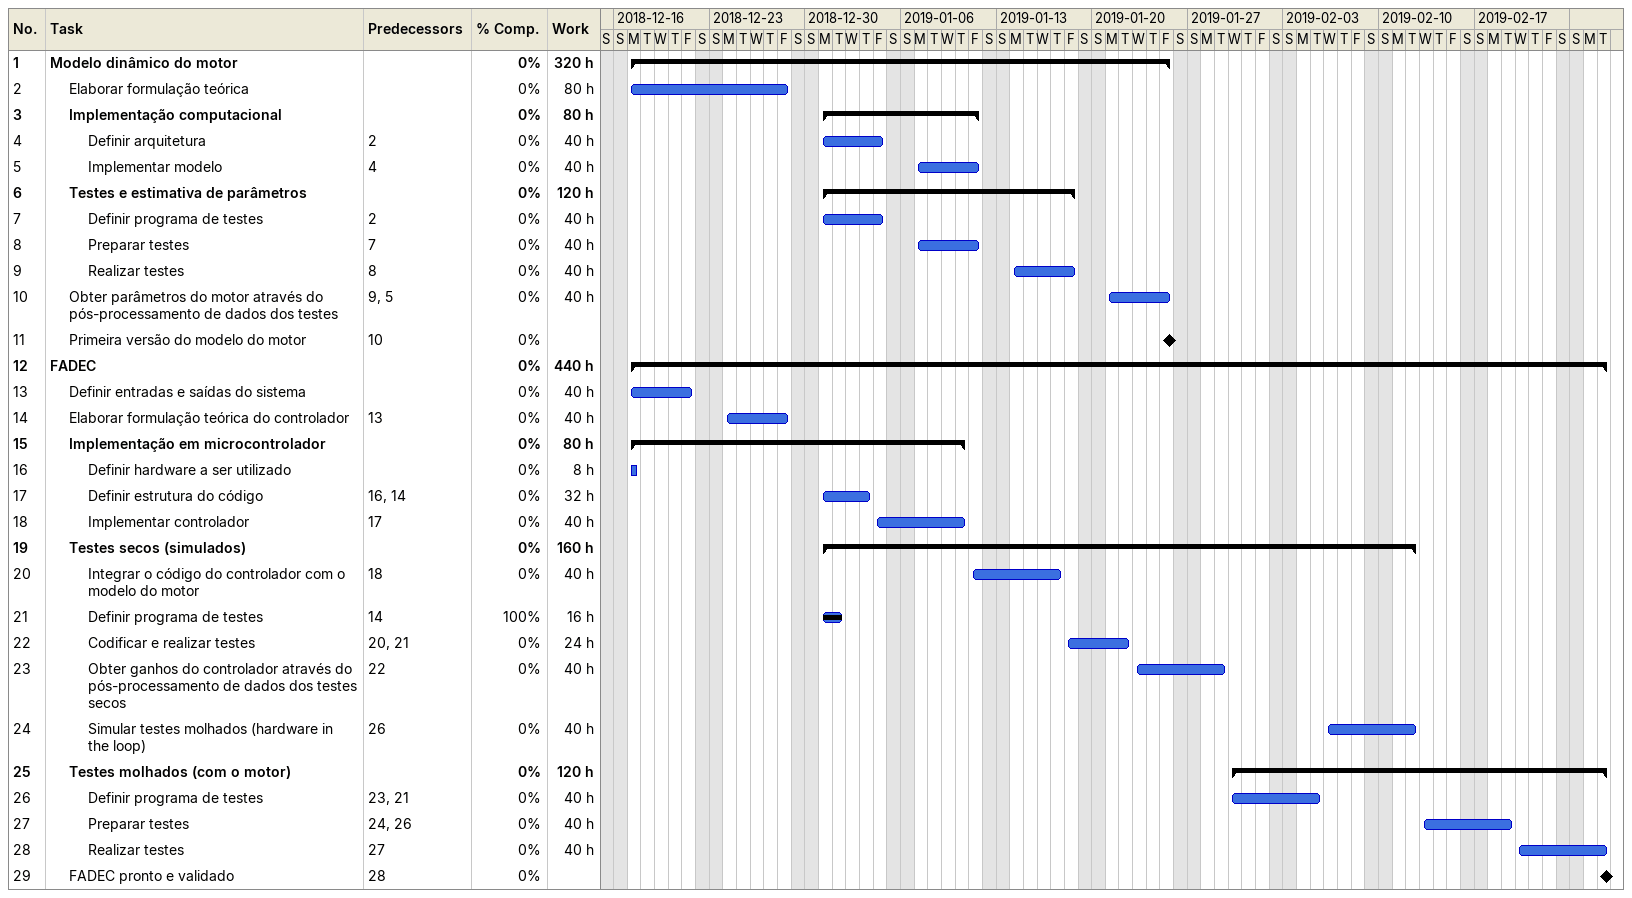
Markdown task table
| ID | Level | Task | Start | Finish | Predecessors | % complete | Work (h) |
|---|---|---|---|---|---|---|---|
| 1 | 1 | **Modelo dinâmico do motor** | 2018-12-17 | 2019-01-25 |  | 0 | 320 |
| 2 | 2 | Elaborar formulação teórica | 2018-12-17 | 2018-12-28 |  | 0 | 80 |
| 3 | 2 | **Implementação computacional** | 2018-12-31 | 2019-01-11 |  | 0 | 80 |
| 4 | 3 | Definir arquitetura | 2018-12-31 | 2019-01-04 | 2 | 0 | 40 |
| 5 | 3 | Implementar modelo | 2019-01-07 | 2019-01-11 | 4 | 0 | 40 |
| 6 | 2 | **Testes e estimativa de parâmetros** | 2018-12-31 | 2019-01-18 |  | 0 | 120 |
| 7 | 3 | Definir programa de testes | 2018-12-31 | 2019-01-04 | 2 | 0 | 40 |
| 8 | 3 | Preparar testes | 2019-01-07 | 2019-01-11 | 7 | 0 | 40 |
| 9 | 3 | Realizar testes | 2019-01-14 | 2019-01-18 | 8 | 0 | 40 |
| 10 | 2 | Obter parâmetros do motor através do pós-processamento de dados dos testes | 2019-01-21 | 2019-01-25 | 9, 5 | 0 | 40 |
| 11 | 2 | Primeira versão do modelo do motor (milestone) | 2019-01-25 | 2019-01-25 | 10 | 0 |  |
| 12 | 1 | **FADEC** | 2018-12-17 | 2019-02-26 |  | 0 | 440 |
| 13 | 2 | Definir entradas e saídas do sistema | 2018-12-17 | 2018-12-21 |  | 0 | 40 |
| 14 | 2 | Elaborar formulação teórica do controlador | 2018-12-24 | 2018-12-28 | 13 | 0 | 40 |
| 15 | 2 | **Implementação em microcontrolador** | 2018-12-17 | 2019-01-10 |  | 0 | 80 |
| 16 | 3 | Definir hardware a ser utilizado | 2018-12-17 | 2018-12-17 |  | 0 | 8 |
| 17 | 3 | Definir estrutura do código | 2018-12-31 | 2019-01-03 | 16, 14 | 0 | 32 |
| 18 | 3 | Implementar controlador | 2019-01-04 | 2019-01-10 | 17 | 0 | 40 |
| 19 | 2 | **Testes secos (simulados)** | 2018-12-31 | 2019-02-12 |  | 0 | 160 |
| 20 | 3 | Integrar o código do controlador com o modelo do motor | 2019-01-11 | 2019-01-17 | 18 | 0 | 40 |
| 21 | 3 | Definir programa de testes | 2018-12-31 | 2019-01-01 | 14 | 100 | 16 |
| 22 | 3 | Codificar e realizar testes | 2019-01-18 | 2019-01-22 | 20, 21 | 0 | 24 |
| 23 | 3 | Obter ganhos do controlador através do pós-processamento de dados dos testes secos | 2019-01-23 | 2019-01-29 | 22 | 0 | 40 |
| 24 | 3 | Simular testes molhados (hardware in the loop) | 2019-02-06 | 2019-02-12 | 26 | 0 | 40 |
| 25 | 2 | **Testes molhados (com o motor)** | 2019-01-30 | 2019-02-26 |  | 0 | 120 |
| 26 | 3 | Definir programa de testes | 2019-01-30 | 2019-02-05 | 23, 21 | 0 | 40 |
| 27 | 3 | Preparar testes | 2019-02-13 | 2019-02-19 | 24, 26 | 0 | 40 |
| 28 | 3 | Realizar testes | 2019-02-20 | 2019-02-26 | 27 | 0 | 40 |
| 29 | 2 | FADEC pronto e validado (milestone) | 2019-02-26 | 2019-02-26 | 28 | 0 |  |
